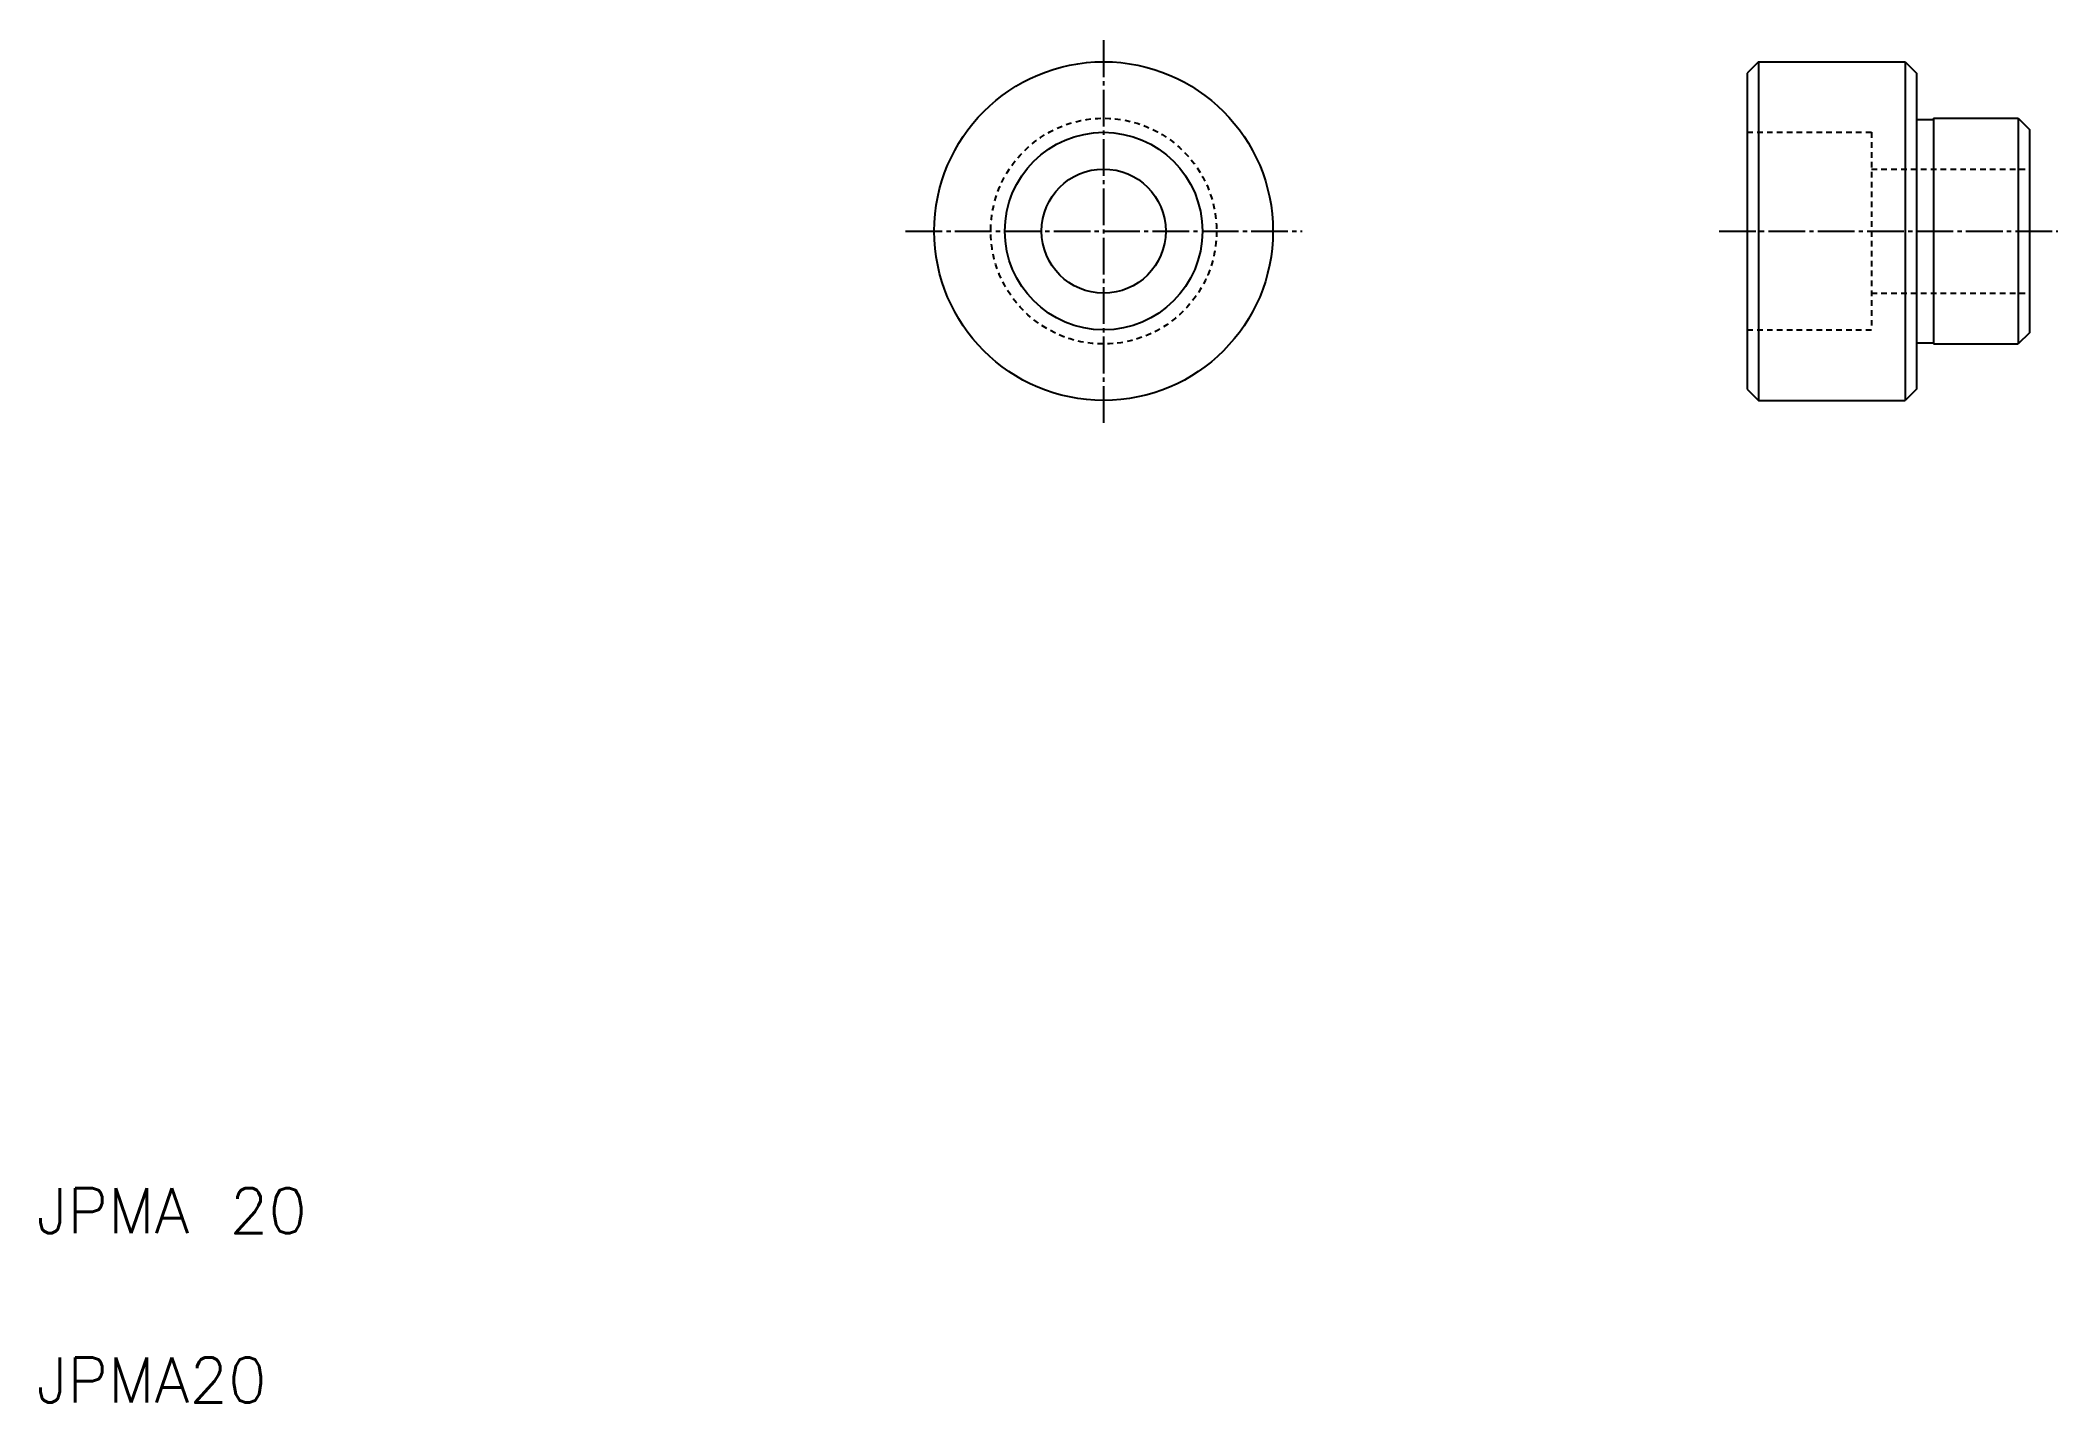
# Model space of a CAD drawing. Extents: x 10 to 189, y 10 to 131.
import ezdxf

# ---------------------------------------------------------------- set-up
doc = ezdxf.new("R2010")
doc.units = 0
doc.header["$LTSCALE"] = 0.25
doc.linetypes.add('CENTER', pattern=[17.5, 13, -1.5, 1.5, -1.5])
doc.linetypes.add('DASHED', pattern=[3.5, 2, -1.5])
doc.layers.get('0').update_dxf_attribs({"linetype": 'CONTINUOUS'})
doc.layers.add('CENTER', color=1, linetype='CENTER')
doc.styles.get("Standard").update_dxf_attribs({"font": 'txt', "height": 3.2, "bigfont": 'BIGFONT'})

msp = doc.modelspace()

# ---------------------------------------------------------------- linework, layer by layer
at = {"linetype": 'CONTINUOUS'}
for p, q in [((162.54, 128.78), (161.54, 127.78)), ((162.54, 128.78), (162.54, 98.78)), ((162.54, 128.78), (175.54, 128.78)), ((175.54, 128.78), (175.54, 98.78)), ((175.54, 128.78), (176.54, 127.78)), ((161.54, 127.78), (161.54, 99.78)), ((176.54, 127.78), (176.54, 99.78)), ((178.04, 123.78), (185.54, 123.78)), ((178.04, 123.78), (178.04, 103.78)), ((185.54, 123.78), (185.54, 103.78)), ((185.54, 123.78), (186.54, 122.78)), ((186.54, 122.78), (186.54, 104.78)), ((178.04, 103.78), (185.54, 103.78)), ((186.54, 104.78), (185.54, 103.78)), ((161.54, 99.78), (162.54, 98.78)), ((162.54, 98.78), (175.54, 98.78)), ((176.54, 99.78), (175.54, 98.78))]:
    msp.add_line(p, q, dxfattribs=at)
for p, q in [((176.54, 123.68), (178.04, 123.68)), ((186.54, 118.28), (186.54, 118.28)), ((186.54, 113.78), (186.54, 113.78)), ((176.54, 103.88), (178.04, 103.88))]:
    msp.add_line(p, q)
at = {"color": 3, "linetype": 'DASHED'}
for p, q in [((161.54, 122.53), (172.54, 122.53)), ((172.54, 122.53), (172.54, 105.03)), ((172.54, 119.28), (186.54, 119.28)), ((172.54, 108.28), (186.54, 108.28)), ((161.54, 105.03), (172.54, 105.03))]:
    msp.add_line(p, q, dxfattribs=at)
at = {"linetype": 'CONTINUOUS'}
for radius in [15, 5.5]:
    msp.add_circle((104.53, 113.78), radius, dxfattribs=at)
at = {"color": 3, "linetype": 'DASHED'}
msp.add_circle((104.53, 113.78), 10, dxfattribs=at)
msp.add_circle((104.53, 113.78), 8.75)
at = {"layer": 'CENTER', "color": 1, "linetype": 'CENTER'}
for p, q in [((104.53, 130.68), (104.53, 96.47)), ((86.98, 113.78), (122.1, 113.78)), ((159.04, 113.78), (189.04, 113.78))]:
    msp.add_line(p, q, dxfattribs=at)

# ---------------------------------------------------------------- texts
for s, p in [('JPMA 20', (10, 25)), ('JPMA20', (10, 10))]:
    msp.add_text(s, height=4).set_placement(p)

doc.saveas('drawing.dxf')
